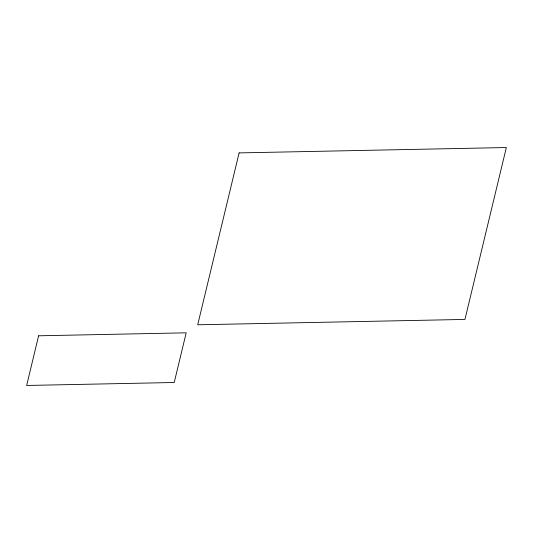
<?xml version="1.0" encoding="UTF-8"?>
<svg xmlns="http://www.w3.org/2000/svg" width="533" height="533" viewBox="0 0 533 533"><rect width="100%" height="100%" fill="white"/><g stroke="black" fill="none" stroke-linecap="round" stroke-linejoin="round"><path stroke-width="0.8" d="M38.616 335.79L26.65 385.466L174.224 382.501L186.19 332.825L38.616 335.79M239.11 152.904L197.71 324.79L464.949 319.427L506.35 147.534L239.11 152.904"/></g></svg>
